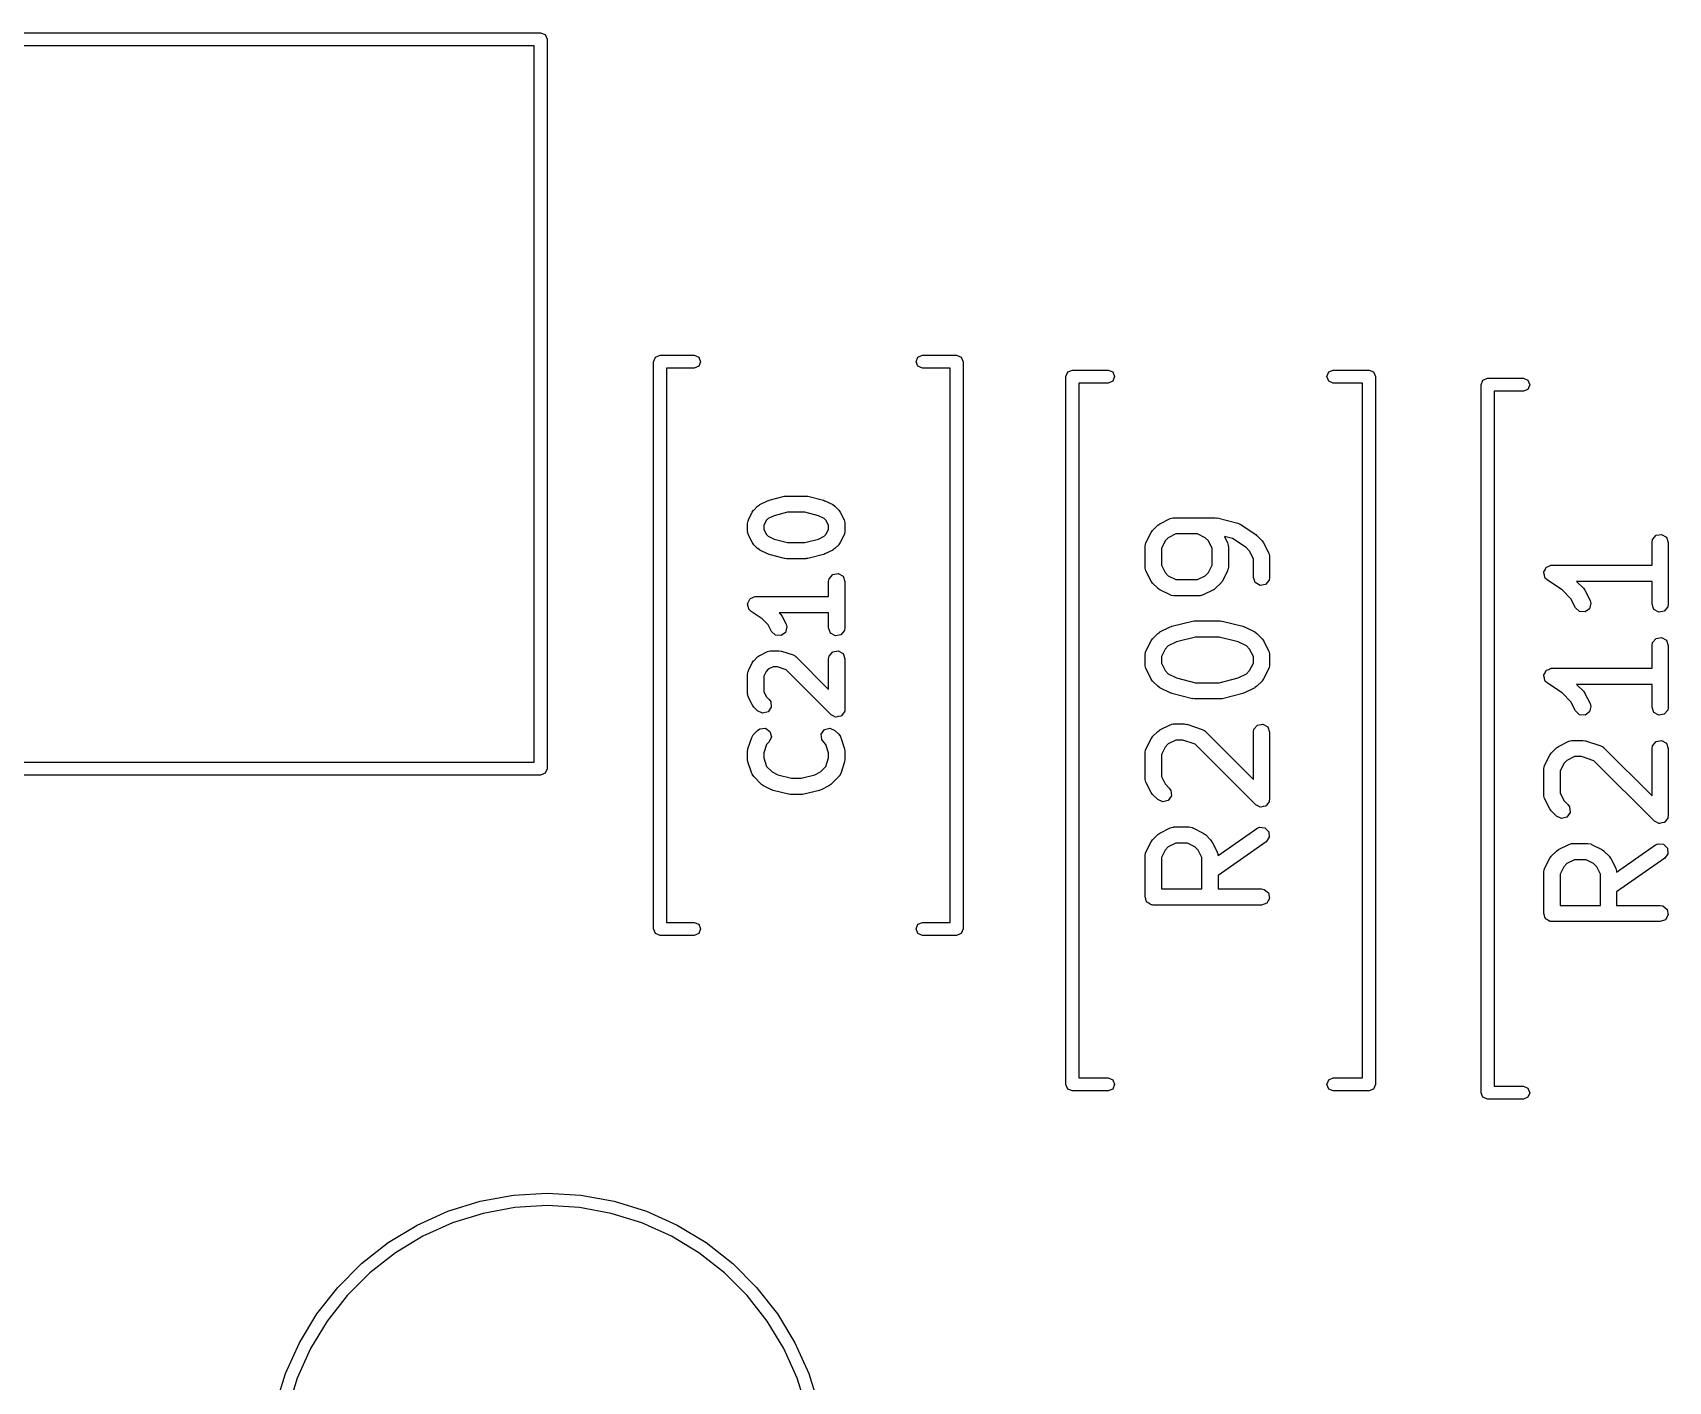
# Model space of a CAD drawing. Extents: x 102 to 173.9, y -124.5 to -76.3.
# Drawn here: x 119.35 to 134.46, y -96.18 to -83.72 of the extents above; entities that cross this region are included whole.
import ezdxf

# ---------------------------------------------------------------- set-up
doc = ezdxf.new("R2010")
doc.units = 0
doc.layers.add('BLACK', color=7, linetype='CONTINUOUS')

msp = doc.modelspace()

# ---------------------------------------------------------------- linework, layer by layer
at = {"layer": 'BLACK', "linetype": 'CONTINUOUS'}
for p, q in [((118.902, -83.7234), (124.044, -83.7234)), ((123.984, -83.8434), (118.902, -83.8434)), ((123.984, -90.4634), (123.984, -83.8434)), ((124.044, -83.7234), (124.087, -83.741)), ((124.087, -83.741), (124.104, -83.7834)), ((124.104, -83.7834), (124.104, -90.5234)), ((125.087, -86.7626), (125.105, -86.7202)), ((125.105, -86.7202), (125.147, -86.7026)), ((125.147, -86.7026), (125.462, -86.7026)), ((125.462, -86.7026), (125.505, -86.7202)), ((125.505, -86.7202), (125.522, -86.7626)), ((127.512, -86.7626), (127.53, -86.7202)), ((127.53, -86.7202), (127.572, -86.7026)), ((127.572, -86.7026), (127.887, -86.7026)), ((127.887, -86.7026), (127.93, -86.7202)), ((127.93, -86.7202), (127.947, -86.7626)), ((125.087, -92.0026), (125.087, -86.7626)), ((125.462, -86.8226), (125.207, -86.8226)), ((125.207, -86.8226), (125.207, -91.9426)), ((125.505, -86.805), (125.462, -86.8226)), ((125.522, -86.7626), (125.505, -86.805)), ((127.53, -86.805), (127.512, -86.7626)), ((127.572, -86.8226), (127.53, -86.805)), ((127.827, -86.8226), (127.572, -86.8226)), ((127.827, -91.9426), (127.827, -86.8226)), ((127.947, -86.7626), (127.947, -92.0026)), ((128.897, -86.9), (128.915, -86.8576)), ((128.915, -86.8576), (128.957, -86.84)), ((128.957, -86.84), (129.287, -86.84)), ((129.287, -86.84), (129.33, -86.8576)), ((129.33, -86.8576), (129.347, -86.9)), ((131.307, -86.9), (131.325, -86.8576)), ((131.325, -86.8576), (131.367, -86.84)), ((131.367, -86.84), (131.697, -86.84)), ((131.697, -86.84), (131.74, -86.8576)), ((131.74, -86.8576), (131.757, -86.9)), ((128.897, -93.44), (128.897, -86.9)), ((129.287, -86.96), (129.017, -86.96)), ((129.017, -86.96), (129.017, -93.38)), ((129.33, -86.9424), (129.287, -86.96)), ((129.347, -86.9), (129.33, -86.9424)), ((131.325, -86.9424), (131.307, -86.9)), ((131.367, -86.96), (131.325, -86.9424)), ((131.637, -86.96), (131.367, -86.96)), ((131.637, -93.38), (131.637, -86.96)), ((131.757, -86.9), (131.757, -93.44)), ((132.733, -86.9762), (132.75, -86.9338)), ((132.733, -93.5162), (132.733, -86.9762)), ((132.75, -86.9338), (132.793, -86.9162)), ((132.793, -86.9162), (133.123, -86.9162)), ((133.123, -87.0362), (132.853, -87.0362)), ((132.853, -87.0362), (132.853, -93.4562)), ((133.123, -86.9162), (133.165, -86.9338)), ((133.165, -87.0186), (133.123, -87.0362)), ((133.165, -86.9338), (133.183, -86.9762)), ((133.183, -86.9762), (133.165, -87.0186)), ((126.049, -88.0974), (126.067, -88.0846)), ((126.067, -88.0846), (126.068, -88.0834)), ((126.068, -88.0834), (126.14, -88.0477)), ((126.14, -88.0477), (126.152, -88.044)), ((126.152, -88.044), (126.155, -88.042)), ((126.155, -88.042), (126.298, -88.0063)), ((126.298, -88.0063), (126.313, -88.0052)), ((126.313, -88.0052), (126.316, -88.004)), ((126.316, -88.004), (126.495, -88.004)), ((126.495, -88.004), (126.51, -88.0066)), ((126.51, -88.0066), (126.513, -88.0063)), ((126.513, -88.0063), (126.656, -88.042)), ((126.656, -88.042), (126.668, -88.0473)), ((126.668, -88.0473), (126.671, -88.0477)), ((126.671, -88.0477), (126.743, -88.0834)), ((126.743, -88.0834), (126.761, -88.0967)), ((125.955, -88.2576), (125.96, -88.2319)), ((125.96, -88.2319), (125.963, -88.2285)), ((125.963, -88.2241), (125.999, -88.1526)), ((125.963, -88.2285), (125.963, -88.2241)), ((125.999, -88.1526), (126.012, -88.1346)), ((126.012, -88.1346), (126.013, -88.1331)), ((126.013, -88.1331), (126.049, -88.0974)), ((126.128, -88.2306), (126.105, -88.2753)), ((126.146, -88.2121), (126.128, -88.2306)), ((126.2, -88.1855), (126.146, -88.2121)), ((126.325, -88.154), (126.2, -88.1855)), ((126.486, -88.154), (126.325, -88.154)), ((126.611, -88.1855), (126.486, -88.154)), ((126.665, -88.2121), (126.611, -88.1855)), ((126.683, -88.2306), (126.665, -88.2121)), ((126.705, -88.2753), (126.683, -88.2306)), ((126.761, -88.0967), (126.762, -88.0974)), ((126.762, -88.0974), (126.798, -88.1331)), ((126.798, -88.1331), (126.811, -88.1515)), ((126.811, -88.1515), (126.812, -88.1526)), ((126.812, -88.1526), (126.848, -88.2241)), ((126.848, -88.2241), (126.855, -88.249)), ((129.765, -88.26), (129.861, -88.2124)), ((129.861, -88.2124), (129.885, -88.205)), ((129.885, -88.205), (129.89, -88.206)), ((129.89, -88.206), (129.894, -88.2045)), ((129.894, -88.2045), (130.275, -88.2045)), ((130.275, -88.2045), (130.29, -88.2071)), ((130.29, -88.2071), (130.293, -88.2067)), ((130.293, -88.2067), (130.484, -88.2544)), ((125.955, -88.329), (125.955, -88.2576)), ((125.957, -88.3332), (125.955, -88.329)), ((125.956, -88.3376), (125.957, -88.3332)), ((125.963, -88.3626), (125.956, -88.3376)), ((125.999, -88.434), (125.963, -88.3626)), ((126.105, -88.2753), (126.105, -88.3113)), ((126.105, -88.3113), (126.128, -88.356)), ((126.128, -88.356), (126.146, -88.3745)), ((126.146, -88.3745), (126.2, -88.4011)), ((126.611, -88.4011), (126.665, -88.3745)), ((126.665, -88.3745), (126.683, -88.356)), ((126.683, -88.356), (126.705, -88.3113)), ((126.705, -88.3113), (126.705, -88.2753)), ((126.848, -88.3626), (126.812, -88.434)), ((126.851, -88.3547), (126.848, -88.3581)), ((126.848, -88.3581), (126.848, -88.3626)), ((126.855, -88.329), (126.851, -88.3547)), ((126.855, -88.249), (126.854, -88.2534)), ((126.854, -88.2534), (126.855, -88.2576)), ((126.855, -88.2576), (126.855, -88.329)), ((129.636, -88.4364), (129.684, -88.3412)), ((129.684, -88.3412), (129.697, -88.3232)), ((129.697, -88.3232), (129.698, -88.3217)), ((129.698, -88.3217), (129.746, -88.2741)), ((129.746, -88.2741), (129.764, -88.2612)), ((129.764, -88.2612), (129.765, -88.26)), ((129.843, -88.3888), (129.813, -88.4192)), ((129.912, -88.3545), (129.843, -88.3888)), ((130.114, -88.3545), (129.912, -88.3545)), ((130.183, -88.3888), (130.114, -88.3545)), ((130.213, -88.4192), (130.183, -88.3888)), ((130.435, -88.3967), (130.361, -88.3782)), ((130.361, -88.3782), (130.39, -88.4364)), ((130.484, -88.2544), (130.507, -88.2646)), ((130.507, -88.2646), (130.507, -88.2647)), ((130.507, -88.2647), (130.65, -88.36)), ((130.65, -88.36), (130.658, -88.3679)), ((130.658, -88.3679), (130.661, -88.3693)), ((130.661, -88.3693), (130.709, -88.4169)), ((134.316, -88.4063), (134.349, -88.367)), ((134.349, -88.367), (134.4, -88.358)), ((134.4, -88.358), (134.444, -88.3837)), ((134.444, -88.3837), (134.462, -88.4319)), ((126, -88.4351), (125.999, -88.434)), ((126.013, -88.4535), (126, -88.4351)), ((126.049, -88.4892), (126.013, -88.4535)), ((126.05, -88.4899), (126.049, -88.4892)), ((126.068, -88.5033), (126.05, -88.4899)), ((126.14, -88.539), (126.068, -88.5033)), ((126.143, -88.5394), (126.14, -88.539)), ((126.155, -88.5446), (126.143, -88.5394)), ((126.298, -88.5804), (126.155, -88.5446)), ((126.2, -88.4011), (126.325, -88.4326)), ((126.325, -88.4326), (126.486, -88.4326)), ((126.486, -88.4326), (126.611, -88.4011)), ((126.656, -88.5446), (126.513, -88.5804)), ((126.659, -88.5427), (126.656, -88.5446)), ((126.671, -88.539), (126.659, -88.5427)), ((126.743, -88.5033), (126.671, -88.539)), ((126.744, -88.5021), (126.743, -88.5033)), ((126.762, -88.4892), (126.744, -88.5021)), ((126.798, -88.4535), (126.762, -88.4892)), ((126.812, -88.434), (126.798, -88.452)), ((126.798, -88.452), (126.798, -88.4535)), ((129.629, -88.47), (129.633, -88.4443)), ((129.629, -88.6605), (129.629, -88.47)), ((129.633, -88.4443), (129.636, -88.4409)), ((129.636, -88.4409), (129.636, -88.4364)), ((129.813, -88.4192), (129.779, -88.4877)), ((129.779, -88.4877), (129.779, -88.6428)), ((130.248, -88.4877), (130.213, -88.4192)), ((130.248, -88.6428), (130.248, -88.4877)), ((130.39, -88.4364), (130.397, -88.4614)), ((130.397, -88.4614), (130.396, -88.4658)), ((130.396, -88.4658), (130.398, -88.47)), ((130.398, -88.47), (130.398, -88.6605)), ((130.561, -88.4806), (130.435, -88.3967)), ((130.594, -88.5144), (130.561, -88.4806)), ((130.629, -88.5829), (130.594, -88.5144)), ((130.709, -88.4169), (130.722, -88.4353)), ((130.722, -88.4353), (130.723, -88.4364)), ((130.723, -88.4364), (130.771, -88.5317)), ((130.771, -88.5317), (130.778, -88.5566)), ((134.312, -88.4319), (134.316, -88.4063)), ((134.312, -88.6426), (134.312, -88.4319)), ((134.462, -88.4319), (134.462, -89.0033)), ((126.301, -88.58), (126.298, -88.5804)), ((126.316, -88.5826), (126.301, -88.58)), ((126.495, -88.5826), (126.316, -88.5826)), ((126.498, -88.5814), (126.495, -88.5826)), ((126.513, -88.5804), (126.498, -88.5814)), ((129.63, -88.6647), (129.629, -88.6605)), ((129.629, -88.669), (129.63, -88.6647)), ((129.636, -88.694), (129.629, -88.669)), ((129.684, -88.7892), (129.636, -88.694)), ((129.779, -88.6428), (129.813, -88.7113)), ((130.213, -88.7113), (130.248, -88.6428)), ((130.39, -88.694), (130.342, -88.7892)), ((130.393, -88.6861), (130.39, -88.6895)), ((130.39, -88.6895), (130.39, -88.694)), ((130.398, -88.6605), (130.393, -88.6861)), ((130.629, -88.7557), (130.629, -88.5829)), ((130.778, -88.5566), (130.777, -88.561)), ((130.777, -88.561), (130.779, -88.5652)), ((130.779, -88.5652), (130.779, -88.7557)), ((133.313, -88.7046), (133.324, -88.6857)), ((133.324, -88.6857), (133.332, -88.6658)), ((133.332, -88.6658), (133.336, -88.6639)), ((133.336, -88.6639), (133.338, -88.6602)), ((133.338, -88.6602), (133.359, -88.6527)), ((133.359, -88.6527), (133.378, -88.6431)), ((133.378, -88.6431), (133.383, -88.6441)), ((133.383, -88.6441), (133.387, -88.6426)), ((133.387, -88.6426), (134.312, -88.6426)), ((126.705, -88.7933), (126.71, -88.7677)), ((126.705, -88.9326), (126.705, -88.7933)), ((126.71, -88.7677), (126.743, -88.7284)), ((126.743, -88.7284), (126.794, -88.7195)), ((126.794, -88.7195), (126.838, -88.7451)), ((126.838, -88.7451), (126.855, -88.7933)), ((126.855, -88.7933), (126.855, -89.2219)), ((129.685, -88.7904), (129.684, -88.7892)), ((129.698, -88.8087), (129.685, -88.7904)), ((129.746, -88.8563), (129.698, -88.8087)), ((129.813, -88.7113), (129.843, -88.7417)), ((129.843, -88.7417), (129.912, -88.7759)), ((129.912, -88.7759), (130.114, -88.7759)), ((130.114, -88.7759), (130.183, -88.7417)), ((130.183, -88.7417), (130.213, -88.7113)), ((130.328, -88.8087), (130.28, -88.8563)), ((130.329, -88.8072), (130.328, -88.8087)), ((130.342, -88.7892), (130.329, -88.8072)), ((130.646, -88.8039), (130.629, -88.7557)), ((130.691, -88.8296), (130.646, -88.8039)), ((130.741, -88.8206), (130.691, -88.8296)), ((130.774, -88.7813), (130.741, -88.8206)), ((130.779, -88.7557), (130.774, -88.7813)), ((133.312, -88.7128), (133.313, -88.7088)), ((133.318, -88.7337), (133.312, -88.7128)), ((133.313, -88.7088), (133.313, -88.7046)), ((133.322, -88.7551), (133.318, -88.7337)), ((133.325, -88.7579), (133.322, -88.7551)), ((133.326, -88.762), (133.325, -88.7579)), ((133.345, -88.78), (133.326, -88.762)), ((133.482, -88.8711), (133.345, -88.78)), ((134.312, -88.7926), (133.615, -88.7926)), ((133.615, -88.7926), (133.678, -88.8551)), ((134.312, -89.0033), (134.312, -88.7926)), ((125.956, -89.0028), (125.957, -88.9988)), ((125.957, -88.9946), (125.968, -88.9757)), ((125.957, -88.9988), (125.957, -88.9946)), ((125.968, -88.9757), (125.976, -88.9558)), ((125.976, -88.9558), (125.98, -88.9539)), ((125.98, -88.9539), (125.982, -88.9501)), ((125.982, -88.9501), (126.003, -88.9427)), ((126.003, -88.9427), (126.022, -88.9331)), ((126.022, -88.9331), (126.026, -88.9341)), ((126.026, -88.9341), (126.03, -88.9326)), ((126.03, -88.9326), (126.705, -88.9326)), ((129.747, -88.857), (129.746, -88.8563)), ((129.765, -88.8704), (129.747, -88.857)), ((129.861, -88.918), (129.765, -88.8704)), ((129.865, -88.9185), (129.861, -88.918)), ((129.868, -88.9214), (129.865, -88.9185)), ((129.894, -88.9259), (129.868, -88.9214)), ((130.132, -88.9259), (129.894, -88.9259)), ((130.136, -88.9244), (130.132, -88.9259)), ((130.141, -88.9254), (130.136, -88.9244)), ((130.166, -88.918), (130.141, -88.9254)), ((130.261, -88.8704), (130.166, -88.918)), ((130.262, -88.8692), (130.261, -88.8704)), ((130.28, -88.8563), (130.262, -88.8692)), ((133.563, -88.9525), (133.482, -88.8711)), ((133.605, -89.0369), (133.563, -88.9525)), ((133.678, -88.8551), (133.691, -88.8734)), ((133.691, -88.8734), (133.692, -88.8746)), ((133.692, -88.8746), (133.739, -88.9698)), ((133.747, -88.9948), (133.735, -89.0447)), ((133.739, -88.9698), (133.747, -88.9948)), ((125.962, -89.0237), (125.956, -89.0028)), ((125.966, -89.0451), (125.962, -89.0237)), ((125.969, -89.0479), (125.966, -89.0451)), ((125.97, -89.052), (125.969, -89.0479)), ((125.989, -89.07), (125.97, -89.052)), ((126.09, -89.1373), (125.989, -89.07)), ((126.147, -89.1949), (126.09, -89.1373)), ((126.705, -89.0826), (126.247, -89.0826)), ((126.247, -89.0826), (126.262, -89.0974)), ((126.262, -89.0974), (126.275, -89.1158)), ((126.275, -89.1158), (126.276, -89.1169)), ((126.276, -89.1169), (126.312, -89.1883)), ((126.705, -89.2219), (126.705, -89.0826)), ((133.642, -89.0721), (133.605, -89.0369)), ((133.694, -89.0752), (133.642, -89.0721)), ((133.735, -89.0447), (133.694, -89.0752)), ((134.329, -89.0515), (134.312, -89.0033)), ((134.374, -89.0772), (134.329, -89.0515)), ((134.424, -89.0683), (134.374, -89.0772)), ((134.457, -89.029), (134.424, -89.0683)), ((134.462, -89.0033), (134.457, -89.029)), ((126.178, -89.2554), (126.147, -89.1949)), ((126.215, -89.2907), (126.178, -89.2554)), ((126.266, -89.2938), (126.215, -89.2907)), ((126.307, -89.2632), (126.266, -89.2938)), ((126.319, -89.2133), (126.307, -89.2632)), ((126.312, -89.1883), (126.319, -89.2133)), ((126.723, -89.2701), (126.705, -89.2219)), ((126.767, -89.2957), (126.723, -89.2701)), ((126.818, -89.2868), (126.767, -89.2957)), ((126.851, -89.2475), (126.818, -89.2868)), ((126.855, -89.2219), (126.851, -89.2475)), ((129.698, -89.3217), (129.746, -89.2741)), ((129.746, -89.2741), (129.764, -89.2612)), ((129.764, -89.2612), (129.765, -89.26)), ((129.765, -89.26), (129.861, -89.2124)), ((129.861, -89.2124), (129.873, -89.2087)), ((129.873, -89.2087), (129.876, -89.2067)), ((129.876, -89.2067), (130.066, -89.1591)), ((130.066, -89.1591), (130.081, -89.1581)), ((130.081, -89.1581), (130.085, -89.1569)), ((130.085, -89.1569), (130.323, -89.1569)), ((130.323, -89.1569), (130.337, -89.1595)), ((130.337, -89.1595), (130.341, -89.1591)), ((130.341, -89.1591), (130.531, -89.2067)), ((130.531, -89.2067), (130.543, -89.212)), ((130.543, -89.212), (130.547, -89.2124)), ((130.547, -89.2124), (130.642, -89.26)), ((130.642, -89.26), (130.66, -89.2734)), ((130.66, -89.2734), (130.661, -89.2741)), ((130.661, -89.2741), (130.709, -89.3217)), ((126.068, -89.4762), (126.14, -89.4405)), ((126.14, -89.4405), (126.165, -89.4331)), ((126.165, -89.4331), (126.169, -89.4341)), ((126.169, -89.4341), (126.173, -89.4326)), ((126.173, -89.4326), (126.245, -89.4326)), ((126.245, -89.4326), (126.267, -89.4365)), ((126.267, -89.4365), (126.268, -89.4364)), ((126.268, -89.4364), (126.376, -89.4722)), ((126.71, -89.4819), (126.743, -89.4426)), ((126.743, -89.4426), (126.794, -89.4337)), ((126.794, -89.4337), (126.838, -89.4594)), ((129.629, -89.47), (129.633, -89.4443)), ((129.633, -89.4443), (129.636, -89.4409)), ((129.636, -89.4364), (129.684, -89.3412)), ((129.636, -89.4409), (129.636, -89.4364)), ((129.684, -89.3412), (129.697, -89.3232)), ((129.697, -89.3232), (129.698, -89.3217)), ((129.813, -89.4192), (129.779, -89.4877)), ((129.843, -89.3888), (129.813, -89.4192)), ((129.92, -89.3503), (129.843, -89.3888)), ((130.094, -89.3069), (129.92, -89.3503)), ((130.313, -89.3069), (130.094, -89.3069)), ((130.487, -89.3503), (130.313, -89.3069)), ((130.564, -89.3888), (130.487, -89.3503)), ((130.594, -89.4192), (130.564, -89.3888)), ((130.629, -89.4877), (130.594, -89.4192)), ((130.709, -89.3217), (130.722, -89.3401)), ((130.722, -89.3401), (130.723, -89.3412)), ((130.723, -89.3412), (130.771, -89.4364)), ((130.771, -89.4364), (130.778, -89.4614)), ((134.312, -89.3843), (134.316, -89.3586)), ((134.312, -89.595), (134.312, -89.3843)), ((134.316, -89.3586), (134.349, -89.3193)), ((134.349, -89.3193), (134.4, -89.3104)), ((134.4, -89.3104), (134.444, -89.3361)), ((134.444, -89.3361), (134.462, -89.3843)), ((134.462, -89.3843), (134.462, -89.9557)), ((125.963, -89.6169), (125.999, -89.5455)), ((125.999, -89.5455), (126.012, -89.5275)), ((126.012, -89.5275), (126.013, -89.526)), ((126.013, -89.526), (126.049, -89.4903)), ((126.049, -89.4903), (126.067, -89.4774)), ((126.067, -89.4774), (126.068, -89.4762)), ((126.146, -89.605), (126.128, -89.6235)), ((126.191, -89.5826), (126.146, -89.605)), ((126.233, -89.5826), (126.191, -89.5826)), ((126.311, -89.6089), (126.233, -89.5826)), ((126.376, -89.4722), (126.399, -89.4846)), ((126.399, -89.4846), (126.401, -89.4884)), ((126.401, -89.4884), (126.405, -89.4903)), ((126.405, -89.4903), (126.705, -89.7908)), ((126.705, -89.5076), (126.71, -89.4819)), ((126.705, -89.7908), (126.705, -89.5076)), ((126.838, -89.4594), (126.855, -89.5076)), ((126.855, -89.5076), (126.855, -89.9719)), ((129.629, -89.5652), (129.629, -89.47)), ((129.63, -89.5694), (129.629, -89.5652)), ((129.629, -89.5738), (129.63, -89.5694)), ((129.636, -89.5988), (129.629, -89.5738)), ((129.684, -89.694), (129.636, -89.5988)), ((129.779, -89.4877), (129.779, -89.5475)), ((129.779, -89.5475), (129.813, -89.616)), ((130.594, -89.616), (130.629, -89.5475)), ((130.629, -89.5475), (130.629, -89.4877)), ((130.771, -89.5988), (130.723, -89.694)), ((130.774, -89.5909), (130.771, -89.5943)), ((130.771, -89.5943), (130.771, -89.5988)), ((130.779, -89.5652), (130.774, -89.5909)), ((130.778, -89.4614), (130.777, -89.4658)), ((130.777, -89.4658), (130.779, -89.47)), ((130.779, -89.47), (130.779, -89.5652)), ((133.338, -89.6125), (133.359, -89.6051)), ((133.359, -89.6051), (133.378, -89.5955)), ((133.378, -89.5955), (133.383, -89.5965)), ((133.383, -89.5965), (133.387, -89.595)), ((133.387, -89.595), (134.312, -89.595)), ((125.955, -89.6505), (125.96, -89.6248)), ((125.955, -89.829), (125.955, -89.6505)), ((125.96, -89.6248), (125.963, -89.6214)), ((125.963, -89.6214), (125.963, -89.6169)), ((126.128, -89.6235), (126.105, -89.6682)), ((126.105, -89.6682), (126.105, -89.8113)), ((126.727, -90.0249), (126.311, -89.6089)), ((129.685, -89.6951), (129.684, -89.694)), ((129.698, -89.7135), (129.685, -89.6951)), ((129.746, -89.7611), (129.698, -89.7135)), ((129.813, -89.616), (129.843, -89.6464)), ((129.843, -89.6464), (129.92, -89.6849)), ((129.92, -89.6849), (130.094, -89.7283)), ((130.094, -89.7283), (130.313, -89.7283)), ((130.313, -89.7283), (130.487, -89.6849)), ((130.487, -89.6849), (130.564, -89.6464)), ((130.564, -89.6464), (130.594, -89.616)), ((130.709, -89.7135), (130.661, -89.7611)), ((130.71, -89.712), (130.709, -89.7135)), ((130.723, -89.694), (130.71, -89.712)), ((133.312, -89.6652), (133.313, -89.6612)), ((133.318, -89.6861), (133.312, -89.6652)), ((133.313, -89.657), (133.324, -89.6381)), ((133.313, -89.6612), (133.313, -89.657)), ((133.322, -89.7075), (133.318, -89.6861)), ((133.325, -89.7103), (133.322, -89.7075)), ((133.324, -89.6381), (133.332, -89.6182)), ((133.326, -89.7144), (133.325, -89.7103)), ((133.345, -89.7324), (133.326, -89.7144)), ((133.332, -89.6182), (133.336, -89.6163)), ((133.336, -89.6163), (133.338, -89.6125)), ((133.482, -89.8235), (133.345, -89.7324)), ((134.312, -89.745), (133.615, -89.745)), ((133.615, -89.745), (133.678, -89.8074)), ((134.312, -89.9557), (134.312, -89.745)), ((125.957, -89.8332), (125.955, -89.829)), ((125.956, -89.8376), (125.957, -89.8332)), ((125.963, -89.8626), (125.956, -89.8376)), ((125.999, -89.934), (125.963, -89.8626)), ((126.105, -89.8113), (126.128, -89.856)), ((126.128, -89.856), (126.155, -89.8831)), ((126.155, -89.8831), (126.17, -89.9045)), ((126.17, -89.9045), (126.174, -89.9556)), ((129.747, -89.7618), (129.746, -89.7611)), ((129.765, -89.7752), (129.747, -89.7618)), ((129.861, -89.8228), (129.765, -89.7752)), ((129.864, -89.8232), (129.861, -89.8228)), ((129.876, -89.8285), (129.864, -89.8232)), ((130.066, -89.8761), (129.876, -89.8285)), ((130.07, -89.8757), (130.066, -89.8761)), ((130.085, -89.8783), (130.07, -89.8757)), ((130.323, -89.8783), (130.085, -89.8783)), ((130.326, -89.8771), (130.323, -89.8783)), ((130.341, -89.8761), (130.326, -89.8771)), ((130.531, -89.8285), (130.341, -89.8761)), ((130.534, -89.8265), (130.531, -89.8285)), ((130.547, -89.8228), (130.534, -89.8265)), ((130.642, -89.7752), (130.547, -89.8228)), ((130.643, -89.774), (130.642, -89.7752)), ((130.661, -89.7611), (130.643, -89.774)), ((133.563, -89.9049), (133.482, -89.8235)), ((133.605, -89.9893), (133.563, -89.9049)), ((133.678, -89.8074), (133.691, -89.8258)), ((133.691, -89.8258), (133.692, -89.8269)), ((133.692, -89.8269), (133.739, -89.9222)), ((126, -89.9351), (125.999, -89.934)), ((126.013, -89.9535), (126, -89.9351)), ((126.049, -89.9892), (126.013, -89.9535)), ((126.095, -90.0109), (126.049, -89.9892)), ((126.145, -89.9976), (126.095, -90.0109)), ((126.174, -89.9556), (126.145, -89.9976)), ((126.748, -90.0345), (126.727, -90.0249)), ((126.767, -90.0457), (126.748, -90.0345)), ((126.771, -90.0451), (126.767, -90.0457)), ((126.774, -90.0466), (126.771, -90.0451)), ((126.796, -90.0408), (126.774, -90.0466)), ((126.818, -90.0368), (126.796, -90.0408)), ((126.82, -90.0342), (126.818, -90.0368)), ((126.824, -90.0333), (126.82, -90.0342)), ((126.836, -90.0148), (126.824, -90.0333)), ((126.851, -89.9975), (126.836, -90.0148)), ((126.852, -89.993), (126.851, -89.9975)), ((126.853, -89.9913), (126.852, -89.993)), ((126.855, -89.9719), (126.853, -89.988)), ((126.853, -89.988), (126.853, -89.9913)), ((133.642, -90.0245), (133.605, -89.9893)), ((133.694, -90.0276), (133.642, -90.0245)), ((133.735, -89.997), (133.694, -90.0276)), ((133.747, -89.9471), (133.735, -89.997)), ((133.739, -89.9222), (133.747, -89.9471)), ((134.329, -90.0039), (134.312, -89.9557)), ((134.374, -90.0296), (134.329, -90.0039)), ((134.424, -90.0207), (134.374, -90.0296)), ((134.457, -89.9814), (134.424, -90.0207)), ((134.462, -89.9557), (134.457, -89.9814)), ((126.007, -90.211), (126.011, -90.2086)), ((126.011, -90.2086), (126.013, -90.2046)), ((126.013, -90.2046), (126.049, -90.1689)), ((126.049, -90.1689), (126.07, -90.1539)), ((126.07, -90.1539), (126.121, -90.1494)), ((126.121, -90.1494), (126.163, -90.1789)), ((126.163, -90.1789), (126.177, -90.2284)), ((126.637, -90.2025), (126.666, -90.1604)), ((126.641, -90.2536), (126.637, -90.2025)), ((126.666, -90.1604), (126.716, -90.1472)), ((126.716, -90.1472), (126.762, -90.1689)), ((126.762, -90.1689), (126.798, -90.2046)), ((126.798, -90.2046), (126.813, -90.2259)), ((129.698, -90.2265), (129.746, -90.1789)), ((129.746, -90.1789), (129.764, -90.166)), ((129.764, -90.166), (129.765, -90.1648)), ((129.765, -90.1648), (129.861, -90.1172)), ((129.861, -90.1172), (129.885, -90.1098)), ((129.885, -90.1098), (129.89, -90.1108)), ((129.89, -90.1108), (129.894, -90.1093)), ((129.894, -90.1093), (129.989, -90.1093)), ((129.989, -90.1093), (130.011, -90.1132)), ((130.011, -90.1132), (130.013, -90.1131)), ((130.013, -90.1131), (130.156, -90.1607)), ((130.156, -90.1607), (130.179, -90.1731)), ((130.179, -90.1731), (130.181, -90.177)), ((130.181, -90.177), (130.185, -90.1789)), ((130.185, -90.1789), (130.629, -90.6222)), ((130.629, -90.1843), (130.633, -90.1586)), ((130.629, -90.6222), (130.629, -90.1843)), ((130.633, -90.1586), (130.666, -90.1193)), ((130.666, -90.1193), (130.717, -90.1104)), ((130.717, -90.1104), (130.761, -90.1361)), ((130.761, -90.1361), (130.779, -90.1843)), ((130.779, -90.1843), (130.779, -90.8033)), ((125.955, -90.3647), (125.959, -90.3427)), ((125.959, -90.341), (125.995, -90.2339)), ((125.959, -90.3427), (125.959, -90.341)), ((125.995, -90.2339), (126.007, -90.211)), ((126.132, -90.2981), (126.105, -90.3769)), ((126.155, -90.2749), (126.132, -90.2981)), ((126.177, -90.2284), (126.155, -90.2749)), ((126.656, -90.2749), (126.641, -90.2536)), ((126.679, -90.2981), (126.656, -90.2749)), ((126.705, -90.3769), (126.679, -90.2981)), ((126.813, -90.2259), (126.813, -90.2304)), ((126.813, -90.2304), (126.816, -90.2339)), ((126.816, -90.2339), (126.852, -90.341)), ((126.852, -90.341), (126.855, -90.3632)), ((129.629, -90.3747), (129.633, -90.3491)), ((129.633, -90.3491), (129.636, -90.3457)), ((129.636, -90.3412), (129.684, -90.246)), ((129.636, -90.3457), (129.636, -90.3412)), ((129.684, -90.246), (129.697, -90.228)), ((129.697, -90.228), (129.698, -90.2265)), ((129.813, -90.3239), (129.779, -90.3924)), ((129.843, -90.2935), (129.813, -90.3239)), ((129.912, -90.2593), (129.843, -90.2935)), ((129.977, -90.2593), (129.912, -90.2593)), ((130.092, -90.2974), (129.977, -90.2593)), ((130.651, -90.8563), (130.092, -90.2974)), ((133.381, -90.3789), (133.429, -90.3313)), ((133.429, -90.3313), (133.447, -90.3184)), ((133.447, -90.3184), (133.448, -90.3172)), ((133.448, -90.3172), (133.544, -90.2696)), ((133.544, -90.2696), (133.568, -90.2622)), ((133.568, -90.2622), (133.573, -90.2632)), ((133.573, -90.2632), (133.577, -90.2617)), ((133.577, -90.2617), (133.672, -90.2617)), ((133.672, -90.2617), (133.694, -90.2656)), ((133.694, -90.2656), (133.696, -90.2655)), ((133.696, -90.2655), (133.839, -90.3131)), ((133.839, -90.3131), (133.862, -90.3255)), ((133.862, -90.3255), (133.864, -90.3294)), ((133.864, -90.3294), (133.868, -90.3313)), ((133.868, -90.3313), (134.312, -90.7746)), ((134.312, -90.3367), (134.316, -90.311)), ((134.312, -90.7746), (134.312, -90.3367)), ((134.316, -90.311), (134.349, -90.2717)), ((134.349, -90.2717), (134.4, -90.2628)), ((134.4, -90.2628), (134.444, -90.2885)), ((134.444, -90.2885), (134.462, -90.3367)), ((134.462, -90.3367), (134.462, -90.9557)), ((118.902, -90.4634), (123.984, -90.4634)), ((125.955, -90.4362), (125.955, -90.3647)), ((125.956, -90.4377), (125.955, -90.4362)), ((125.959, -90.4599), (125.956, -90.4377)), ((125.995, -90.567), (125.959, -90.4599)), ((126.105, -90.3769), (126.105, -90.424)), ((126.105, -90.424), (126.132, -90.5028)), ((126.132, -90.5028), (126.182, -90.5531)), ((126.629, -90.5531), (126.679, -90.5028)), ((126.679, -90.5028), (126.705, -90.424)), ((126.705, -90.424), (126.705, -90.3769)), ((126.852, -90.4599), (126.816, -90.567)), ((126.855, -90.4362), (126.852, -90.4583)), ((126.852, -90.4583), (126.852, -90.4599)), ((126.855, -90.3632), (126.855, -90.3647)), ((126.855, -90.3647), (126.855, -90.4362)), ((129.629, -90.6128), (129.629, -90.3747)), ((129.779, -90.3924), (129.779, -90.5951)), ((133.312, -90.5271), (133.316, -90.5015)), ((133.316, -90.5015), (133.319, -90.4981)), ((133.319, -90.4936), (133.367, -90.3984)), ((133.319, -90.4981), (133.319, -90.4936)), ((133.367, -90.3984), (133.38, -90.3804)), ((133.38, -90.3804), (133.381, -90.3789)), ((133.496, -90.4763), (133.462, -90.5448)), ((133.526, -90.4459), (133.496, -90.4763)), ((133.595, -90.4117), (133.526, -90.4459)), ((133.66, -90.4117), (133.595, -90.4117)), ((133.775, -90.4498), (133.66, -90.4117)), ((134.334, -91.0087), (133.775, -90.4498)), ((124.044, -90.5834), (118.902, -90.5834)), ((124.087, -90.5658), (124.044, -90.5834)), ((124.104, -90.5234), (124.087, -90.5658)), ((125.998, -90.5705), (125.995, -90.567)), ((125.998, -90.575), (125.998, -90.5705)), ((126.013, -90.5963), (125.998, -90.575)), ((126.085, -90.6678), (126.013, -90.5963)), ((126.182, -90.5531), (126.235, -90.5797)), ((126.235, -90.5797), (126.361, -90.6112)), ((126.361, -90.6112), (126.45, -90.6112)), ((126.45, -90.6112), (126.576, -90.5797)), ((126.576, -90.5797), (126.629, -90.5531)), ((126.798, -90.5963), (126.726, -90.6678)), ((126.8, -90.5923), (126.798, -90.5963)), ((126.804, -90.5899), (126.8, -90.5923)), ((126.816, -90.567), (126.804, -90.5899)), ((129.63, -90.6171), (129.629, -90.6128)), ((129.629, -90.6214), (129.63, -90.6171)), ((129.636, -90.6464), (129.629, -90.6214)), ((129.684, -90.7416), (129.636, -90.6464)), ((129.779, -90.5951), (129.813, -90.6636)), ((133.312, -90.7652), (133.312, -90.5271)), ((133.462, -90.5448), (133.462, -90.7475)), ((126.086, -90.6685), (126.085, -90.6678)), ((126.104, -90.6818), (126.086, -90.6685)), ((126.176, -90.7175), (126.104, -90.6818)), ((126.179, -90.7179), (126.176, -90.7175)), ((126.191, -90.7232), (126.179, -90.7179)), ((126.334, -90.7589), (126.191, -90.7232)), ((126.337, -90.7586), (126.334, -90.7589)), ((126.352, -90.7612), (126.337, -90.7586)), ((126.459, -90.7612), (126.352, -90.7612)), ((126.462, -90.76), (126.459, -90.7612)), ((126.477, -90.7589), (126.462, -90.76)), ((126.62, -90.7232), (126.477, -90.7589)), ((126.623, -90.7212), (126.62, -90.7232)), ((126.635, -90.7175), (126.623, -90.7212)), ((126.707, -90.6818), (126.635, -90.7175)), ((126.708, -90.6806), (126.707, -90.6818)), ((126.726, -90.6678), (126.708, -90.6806)), ((129.685, -90.7427), (129.684, -90.7416)), ((129.698, -90.7611), (129.685, -90.7427)), ((129.746, -90.8087), (129.698, -90.7611)), ((129.792, -90.8304), (129.746, -90.8087)), ((129.813, -90.6636), (129.852, -90.7027)), ((129.871, -90.7751), (129.842, -90.8171)), ((129.852, -90.7027), (129.867, -90.724)), ((129.867, -90.724), (129.871, -90.7751)), ((130.779, -90.8033), (130.776, -90.8194)), ((133.313, -90.7695), (133.312, -90.7652)), ((133.312, -90.7738), (133.313, -90.7695)), ((133.319, -90.7988), (133.312, -90.7738)), ((133.367, -90.894), (133.319, -90.7988)), ((133.462, -90.7475), (133.496, -90.816)), ((129.842, -90.8171), (129.792, -90.8304)), ((130.671, -90.8659), (130.651, -90.8563)), ((130.691, -90.8772), (130.671, -90.8659)), ((130.694, -90.8766), (130.691, -90.8772)), ((130.697, -90.878), (130.694, -90.8766)), ((130.719, -90.8722), (130.697, -90.878)), ((130.741, -90.8683), (130.719, -90.8722)), ((130.743, -90.8656), (130.741, -90.8683)), ((130.747, -90.8648), (130.743, -90.8656)), ((130.76, -90.8463), (130.747, -90.8648)), ((130.774, -90.829), (130.76, -90.8463)), ((130.775, -90.8244), (130.774, -90.829)), ((130.776, -90.8227), (130.775, -90.8244)), ((130.776, -90.8194), (130.776, -90.8227)), ((133.368, -90.8951), (133.367, -90.894)), ((133.381, -90.9135), (133.368, -90.8951)), ((133.429, -90.9611), (133.381, -90.9135)), ((133.475, -90.9828), (133.429, -90.9611)), ((133.496, -90.816), (133.535, -90.8551)), ((133.554, -90.9275), (133.525, -90.9695)), ((133.535, -90.8551), (133.55, -90.8764)), ((133.55, -90.8764), (133.554, -90.9275)), ((134.462, -90.9557), (134.459, -90.9718)), ((129.765, -91.1172), (129.861, -91.0696)), ((129.861, -91.0696), (129.885, -91.0621)), ((129.885, -91.0621), (129.89, -91.0632)), ((129.89, -91.0632), (129.894, -91.0616)), ((129.894, -91.0616), (130.037, -91.0616)), ((130.037, -91.0616), (130.063, -91.0662)), ((130.063, -91.0662), (130.066, -91.0691)), ((130.066, -91.0691), (130.07, -91.0696)), ((130.07, -91.0696), (130.166, -91.1172)), ((130.302, -91.3262), (130.661, -91.0752)), ((130.661, -91.0752), (130.684, -91.0642)), ((130.684, -91.0642), (130.735, -91.0687)), ((130.735, -91.0687), (130.772, -91.105)), ((130.772, -91.105), (130.776, -91.1561)), ((133.525, -90.9695), (133.475, -90.9828)), ((134.354, -91.0183), (134.334, -91.0087)), ((134.374, -91.0296), (134.354, -91.0183)), ((134.377, -91.029), (134.374, -91.0296)), ((134.38, -91.0304), (134.377, -91.029)), ((134.402, -91.0246), (134.38, -91.0304)), ((134.424, -91.0207), (134.402, -91.0246)), ((134.426, -91.018), (134.424, -91.0207)), ((134.43, -91.0172), (134.426, -91.018)), ((134.443, -90.9987), (134.43, -91.0172)), ((134.457, -90.9814), (134.443, -90.9987)), ((134.458, -90.9768), (134.457, -90.9814)), ((134.459, -90.9751), (134.458, -90.9768)), ((134.459, -90.9718), (134.459, -90.9751)), ((129.636, -91.2936), (129.684, -91.1983)), ((129.684, -91.1983), (129.697, -91.1803)), ((129.697, -91.1803), (129.698, -91.1789)), ((129.698, -91.1789), (129.746, -91.1312)), ((129.746, -91.1312), (129.764, -91.1184)), ((129.764, -91.1184), (129.765, -91.1172)), ((129.843, -91.2459), (129.813, -91.2763)), ((129.912, -91.2116), (129.843, -91.2459)), ((130.019, -91.2116), (129.912, -91.2116)), ((130.088, -91.2459), (130.019, -91.2116)), ((130.118, -91.2763), (130.088, -91.2459)), ((130.166, -91.1172), (130.184, -91.1305)), ((130.184, -91.1305), (130.185, -91.1312)), ((130.185, -91.1312), (130.233, -91.1789)), ((130.233, -91.1789), (130.246, -91.1972)), ((130.246, -91.1972), (130.247, -91.1983)), ((130.247, -91.1983), (130.294, -91.2936)), ((130.747, -91.1981), (130.302, -91.509)), ((130.776, -91.1561), (130.747, -91.1981)), ((133.448, -91.2696), (133.544, -91.222)), ((133.544, -91.222), (133.568, -91.2145)), ((133.568, -91.2145), (133.573, -91.2156)), ((133.573, -91.2156), (133.577, -91.214)), ((133.577, -91.214), (133.72, -91.214)), ((133.72, -91.214), (133.746, -91.2186)), ((133.746, -91.2186), (133.749, -91.2215)), ((133.749, -91.2215), (133.753, -91.222)), ((133.753, -91.222), (133.849, -91.2696)), ((133.985, -91.4786), (134.344, -91.2276)), ((134.344, -91.2276), (134.367, -91.2166)), ((134.367, -91.2166), (134.418, -91.2211)), ((134.418, -91.2211), (134.455, -91.2574)), ((134.455, -91.2574), (134.459, -91.3085)), ((129.629, -91.3271), (129.633, -91.3015)), ((129.629, -91.7081), (129.629, -91.3271)), ((129.633, -91.3015), (129.636, -91.298)), ((129.636, -91.298), (129.636, -91.2936)), ((129.813, -91.2763), (129.779, -91.3448)), ((129.779, -91.3448), (129.779, -91.6331)), ((130.152, -91.3448), (130.118, -91.2763)), ((130.152, -91.6331), (130.152, -91.3448)), ((130.294, -91.2936), (130.302, -91.3185)), ((130.302, -91.3185), (130.301, -91.3229)), ((130.301, -91.3229), (130.302, -91.3262)), ((133.319, -91.446), (133.367, -91.3507)), ((133.367, -91.3507), (133.38, -91.3327)), ((133.38, -91.3327), (133.381, -91.3313)), ((133.381, -91.3313), (133.429, -91.2836)), ((133.429, -91.2836), (133.447, -91.2708)), ((133.447, -91.2708), (133.448, -91.2696)), ((133.526, -91.3983), (133.496, -91.4287)), ((133.595, -91.364), (133.526, -91.3983)), ((133.702, -91.364), (133.595, -91.364)), ((133.771, -91.3983), (133.702, -91.364)), ((133.801, -91.4287), (133.771, -91.3983)), ((133.849, -91.2696), (133.867, -91.2829)), ((133.867, -91.2829), (133.868, -91.2836)), ((133.868, -91.2836), (133.916, -91.3313)), ((133.916, -91.3313), (133.929, -91.3496)), ((133.929, -91.3496), (133.93, -91.3507)), ((133.93, -91.3507), (133.977, -91.446)), ((134.43, -91.3505), (133.985, -91.6614)), ((134.459, -91.3085), (134.43, -91.3505)), ((130.302, -91.509), (130.302, -91.6331)), ((133.312, -91.4795), (133.316, -91.4539)), ((133.312, -91.8605), (133.312, -91.4795)), ((133.316, -91.4539), (133.319, -91.4504)), ((133.319, -91.4504), (133.319, -91.446)), ((133.496, -91.4287), (133.462, -91.4972)), ((133.462, -91.4972), (133.462, -91.7855)), ((133.835, -91.4972), (133.801, -91.4287)), ((133.835, -91.7855), (133.835, -91.4972)), ((133.977, -91.446), (133.985, -91.4709)), ((133.985, -91.4709), (133.984, -91.4753)), ((133.984, -91.4753), (133.985, -91.4786)), ((129.635, -91.7264), (129.629, -91.7081)), ((129.779, -91.6331), (130.152, -91.6331)), ((130.302, -91.6331), (130.704, -91.6331)), ((130.704, -91.6331), (130.729, -91.6376)), ((130.729, -91.6376), (130.769, -91.6706)), ((130.769, -91.6706), (130.777, -91.7211)), ((133.985, -91.6614), (133.985, -91.7855)), ((129.639, -91.7456), (129.635, -91.7264)), ((129.644, -91.7499), (129.639, -91.7456)), ((129.646, -91.7563), (129.644, -91.7499)), ((129.663, -91.766), (129.646, -91.7563)), ((129.678, -91.7786), (129.663, -91.766)), ((129.688, -91.7803), (129.678, -91.7786)), ((129.691, -91.7819), (129.688, -91.7803)), ((129.694, -91.7814), (129.691, -91.7819)), ((129.704, -91.7831), (129.694, -91.7814)), ((130.704, -91.7831), (129.704, -91.7831)), ((130.752, -91.7655), (130.704, -91.7831)), ((130.777, -91.7211), (130.752, -91.7655)), ((133.318, -91.8788), (133.312, -91.8605)), ((133.462, -91.7855), (133.835, -91.7855)), ((133.985, -91.7855), (134.387, -91.7855)), ((134.387, -91.7855), (134.412, -91.79)), ((134.412, -91.79), (134.452, -91.823)), ((134.452, -91.823), (134.46, -91.8735)), ((125.105, -92.045), (125.087, -92.0026)), ((125.207, -91.9426), (125.462, -91.9426)), ((125.462, -91.9426), (125.505, -91.9602)), ((125.505, -91.9602), (125.522, -92.0026)), ((125.522, -92.0026), (125.505, -92.045)), ((127.512, -92.0026), (127.53, -91.9602)), ((127.53, -92.045), (127.512, -92.0026)), ((127.53, -91.9602), (127.572, -91.9426)), ((127.572, -91.9426), (127.827, -91.9426)), ((127.947, -92.0026), (127.93, -92.045)), ((133.322, -91.898), (133.318, -91.8788)), ((133.327, -91.9023), (133.322, -91.898)), ((133.329, -91.9087), (133.327, -91.9023)), ((133.346, -91.9184), (133.329, -91.9087)), ((133.361, -91.931), (133.346, -91.9184)), ((133.371, -91.9327), (133.361, -91.931)), ((133.374, -91.9343), (133.371, -91.9327)), ((133.377, -91.9338), (133.374, -91.9343)), ((133.387, -91.9355), (133.377, -91.9338)), ((134.387, -91.9355), (133.387, -91.9355)), ((134.435, -91.9179), (134.387, -91.9355)), ((134.46, -91.8735), (134.435, -91.9179)), ((125.147, -92.0626), (125.105, -92.045)), ((125.462, -92.0626), (125.147, -92.0626)), ((125.505, -92.045), (125.462, -92.0626)), ((127.572, -92.0626), (127.53, -92.045)), ((127.887, -92.0626), (127.572, -92.0626)), ((127.93, -92.045), (127.887, -92.0626)), ((129.017, -93.38), (129.287, -93.38)), ((129.287, -93.38), (129.33, -93.3976)), ((131.325, -93.3976), (131.367, -93.38)), ((131.367, -93.38), (131.637, -93.38)), ((128.915, -93.4824), (128.897, -93.44)), ((128.957, -93.5), (128.915, -93.4824)), ((129.287, -93.5), (128.957, -93.5)), ((129.33, -93.4824), (129.287, -93.5)), ((129.33, -93.3976), (129.347, -93.44)), ((129.347, -93.44), (129.33, -93.4824)), ((131.307, -93.44), (131.325, -93.3976)), ((131.325, -93.4824), (131.307, -93.44)), ((131.367, -93.5), (131.325, -93.4824)), ((131.697, -93.5), (131.367, -93.5)), ((131.74, -93.4824), (131.697, -93.5)), ((131.757, -93.44), (131.74, -93.4824)), ((132.75, -93.5586), (132.733, -93.5162)), ((132.853, -93.4562), (133.123, -93.4562)), ((133.123, -93.4562), (133.165, -93.4738)), ((133.165, -93.4738), (133.183, -93.5162)), ((133.183, -93.5162), (133.165, -93.5586)), ((132.793, -93.5762), (132.75, -93.5586)), ((133.123, -93.5762), (132.793, -93.5762)), ((133.165, -93.5586), (133.123, -93.5762)), ((123.188, -94.6118), (123.486, -94.5189)), ((123.486, -94.5189), (123.793, -94.4626)), ((123.807, -94.5773), (123.513, -94.6311)), ((123.793, -94.4626), (124.104, -94.4438)), ((124.104, -94.5593), (123.807, -94.5773)), ((124.104, -94.4438), (124.416, -94.4626)), ((124.402, -94.5773), (124.104, -94.5593)), ((124.695, -94.6311), (124.402, -94.5773)), ((124.416, -94.4626), (124.723, -94.5189)), ((124.723, -94.5189), (125.021, -94.6118)), ((122.636, -94.9014), (122.903, -94.7399)), ((122.903, -94.7399), (123.188, -94.6118)), ((123.229, -94.7198), (122.957, -94.8422)), ((123.513, -94.6311), (123.229, -94.7198)), ((124.98, -94.7198), (124.695, -94.6311)), ((125.252, -94.8422), (124.98, -94.7198)), ((125.021, -94.6118), (125.306, -94.7399)), ((125.306, -94.7399), (125.573, -94.9014)), ((122.957, -94.8422), (122.702, -94.9964)), ((125.507, -94.9964), (125.252, -94.8422)), ((122.39, -95.0939), (122.636, -94.9014)), ((122.702, -94.9964), (122.467, -95.1803)), ((125.742, -95.1803), (125.507, -94.9964)), ((125.573, -94.9014), (125.819, -95.0939)), ((122.169, -95.3146), (122.39, -95.0939)), ((122.467, -95.1803), (122.256, -95.3912)), ((125.953, -95.3912), (125.742, -95.1803)), ((125.819, -95.0939), (126.039, -95.3146)), ((121.977, -95.5604), (122.169, -95.3146)), ((126.039, -95.3146), (126.232, -95.5604)), ((122.256, -95.3912), (122.072, -95.626)), ((126.137, -95.626), (125.953, -95.3912)), ((121.815, -95.8275), (121.977, -95.5604)), ((122.072, -95.626), (121.918, -95.8812)), ((126.291, -95.8812), (126.137, -95.626)), ((126.232, -95.5604), (126.393, -95.8275)), ((121.687, -96.1121), (121.815, -95.8275)), ((121.918, -95.8812), (121.795, -96.1531)), ((126.413, -96.1531), (126.291, -95.8812)), ((126.393, -95.8275), (126.521, -96.1121)), ((121.595, -96.4102), (121.687, -96.1121)), ((121.795, -96.1531), (121.707, -96.4378)), ((126.502, -96.4378), (126.413, -96.1531)), ((126.521, -96.1121), (126.614, -96.4102))]:
    msp.add_line(p, q, dxfattribs=at)

doc.saveas('drawing.dxf')
